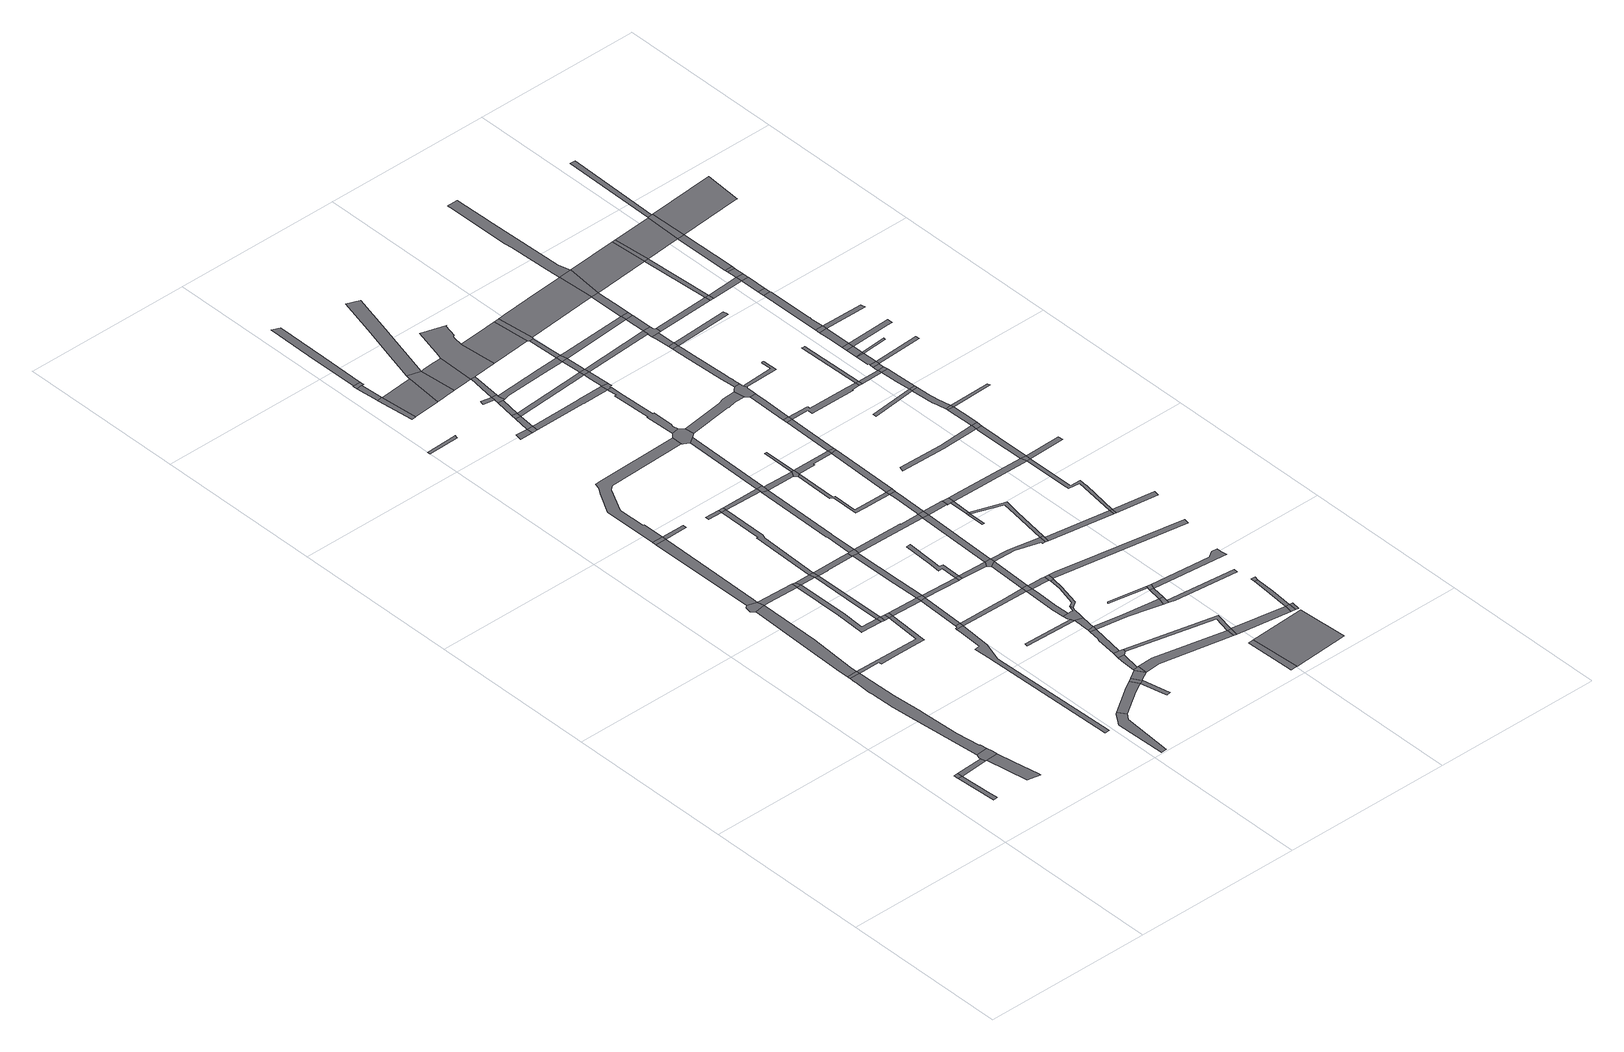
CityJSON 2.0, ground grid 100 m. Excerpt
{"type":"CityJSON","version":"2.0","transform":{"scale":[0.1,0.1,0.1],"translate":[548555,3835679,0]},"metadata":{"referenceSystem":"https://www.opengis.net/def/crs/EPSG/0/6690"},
"CityObjects":{
"road1":{"type":"Road","attributes":{"RoadStructureAttribute.sectionType":"1"},"geometry":[{"type":"MultiSurface","lod":"1","boundaries":[[[0,1,2,3,4,5]]]}]},
"road2":{"type":"Road","geometry":[{"type":"MultiSurface","lod":"1","boundaries":[[[6,7,0,5]]]}]},
"road3":{"type":"Road","attributes":{"RoadStructureAttribute.sectionType":"1"},"geometry":[{"type":"MultiSurface","lod":"1","boundaries":[[[8,6,5,9]]]}]},
"road4":{"type":"Road","attributes":{"RoadStructureAttribute.sectionType":"1"},"geometry":[{"type":"MultiSurface","lod":"1","boundaries":[[[10,11,12,13,14,15,16]]]}]},
"road5":{"type":"Road","geometry":[{"type":"MultiSurface","lod":"1","boundaries":[[[17,18,19,20,21,8,9,13,12]]]}]},
"road6":{"type":"Road","attributes":{"RoadStructureAttribute.sectionType":"1"},"geometry":[{"type":"MultiSurface","lod":"1","boundaries":[[[22,23,24,25,26,27,28,29,30,19,18,31,32,33,34,35,36,37,38,39,40,41]]]}]},
"road7":{"type":"Road","geometry":[{"type":"MultiSurface","lod":"1","boundaries":[[[42,22,41,43]]]}]},
"road8":{"type":"Road","attributes":{"RoadStructureAttribute.sectionType":"1"},"geometry":[{"type":"MultiSurface","lod":"1","boundaries":[[[44,45,46,47,48,49,50,51,42,43]]]}]},
"road9":{"type":"Road","geometry":[{"type":"MultiSurface","lod":"1","boundaries":[[[52,53,54,55,49,48,56]]]}]},
"road10":{"type":"Road","attributes":{"RoadStructureAttribute.sectionType":"1"},"geometry":[{"type":"MultiSurface","lod":"1","boundaries":[[[57,58,43,41,59,60,61,62,63,64,65,66]]]}]},
"road11":{"type":"Road","attributes":{"RoadStructureAttribute.sectionType":"1"},"geometry":[{"type":"MultiSurface","lod":"1","boundaries":[[[67,68,69,52,56,70,71,72,73,74]]]}]},
"road12":{"type":"Road","geometry":[{"type":"MultiSurface","lod":"1","boundaries":[[[75,76,77,78,79,80,81,82]]]}]},
"road13":{"type":"Road","attributes":{"RoadStructureAttribute.sectionType":"1"},"geometry":[{"type":"MultiSurface","lod":"1","boundaries":[[[83,56,48,84,85,86]]]}]},
"road14":{"type":"Road","attributes":{"RoadStructureAttribute.sectionType":"1"},"geometry":[{"type":"MultiSurface","lod":"1","boundaries":[[[87,88,89,90,91,92,93,94,95,96,97]]]}]},
"road15":{"type":"Road","geometry":[{"type":"MultiSurface","lod":"1","boundaries":[[[98,67,74,99]]]}]},
"road16":{"type":"Road","attributes":{"RoadStructureAttribute.sectionType":"1"},"geometry":[{"type":"MultiSurface","lod":"1","boundaries":[[[85,100,101,102,103,104,105,106,107,108]]]}]},
"road17":{"type":"Road","geometry":[{"type":"MultiSurface","lod":"1","boundaries":[[[105,104,109,110]]]}]},
"road18":{"type":"Road","attributes":{"RoadStructureAttribute.sectionType":"1"},"geometry":[{"type":"MultiSurface","lod":"1","boundaries":[[[110,109,57,111]]]}]},
"road19":{"type":"Road","geometry":[{"type":"MultiSurface","lod":"1","boundaries":[[[112,86,85,108,113]]]}]},
"road20":{"type":"Road","geometry":[{"type":"MultiSurface","lod":"1","boundaries":[[[111,57,66,114]]]}]},
"road21":{"type":"Road","attributes":{"RoadStructureAttribute.sectionType":"1"},"geometry":[{"type":"MultiSurface","lod":"1","boundaries":[[[115,116,105,110,117,118]]]}]},
"road22":{"type":"Road","geometry":[{"type":"MultiSurface","lod":"1","boundaries":[[[119,120,121,99,74]]]}]},
"road23":{"type":"Road","attributes":{"RoadStructureAttribute.sectionType":"1"},"geometry":[{"type":"MultiSurface","lod":"1","boundaries":[[[122,113,108,123]]]}]},
"road24":{"type":"Road","geometry":[{"type":"MultiSurface","lod":"1","boundaries":[[[124,125,126,127,128,129]]]}]},
"road25":{"type":"Road","attributes":{"RoadStructureAttribute.sectionType":"1"},"geometry":[{"type":"MultiSurface","lod":"1","boundaries":[[[130,131,132,75,82,133,134,135]]]}]},
"road26":{"type":"Road","geometry":[{"type":"MultiSurface","lod":"1","boundaries":[[[122,123,115,118,136]]]}]},
"road27":{"type":"Road","attributes":{"RoadStructureAttribute.sectionType":"1"},"geometry":[{"type":"MultiSurface","lod":"1","boundaries":[[[114,66,137,138]]]}]},
"road28":{"type":"Road","geometry":[{"type":"MultiSurface","lod":"1","boundaries":[[[139,140,141,142,87,97,143]]]}]},
"road29":{"type":"Road","attributes":{"RoadStructureAttribute.sectionType":"1"},"geometry":[{"type":"MultiSurface","lod":"1","boundaries":[[[144,137,139,143]]]}]},
"road30":{"type":"Road","geometry":[{"type":"MultiSurface","lod":"1","boundaries":[[[145,146,147,148,149,150]]]}]},
"road31":{"type":"Road","geometry":[{"type":"MultiSurface","lod":"1","boundaries":[[[151,130,135,152,153]]]}]},
"road32":{"type":"Road","attributes":{"RoadStructureAttribute.sectionType":"1"},"geometry":[{"type":"MultiSurface","lod":"1","boundaries":[[[154,152,135,155,156,157]]]}]},
"road33":{"type":"Road","attributes":{"RoadStructureAttribute.sectionType":"1"},"geometry":[{"type":"MultiSurface","lod":"1","boundaries":[[[158,159,160,161,162,163,122,136]]]}]},
"road34":{"type":"Road","geometry":[{"type":"MultiSurface","lod":"1","boundaries":[[[138,137,144,164]]]}]},
"road35":{"type":"Road","attributes":{"RoadStructureAttribute.sectionType":"1"},"geometry":[{"type":"MultiSurface","lod":"1","boundaries":[[[165,166,136,118,167,168,169,170,171]]]}]},
"road36":{"type":"Road","attributes":{"RoadStructureAttribute.sectionType":"1"},"geometry":[{"type":"MultiSurface","lod":"1","boundaries":[[[172,173,147,146,145]]]}]},
"road37":{"type":"Road","attributes":{"RoadStructureAttribute.sectionType":"1"},"geometry":[{"type":"MultiSurface","lod":"1","boundaries":[[[174,151,153,175]]]}]},
"road38":{"type":"Road","geometry":[{"type":"MultiSurface","lod":"1","boundaries":[[[176,177,178,173,172,179,180,181]]]}]},
"road39":{"type":"Road","geometry":[{"type":"MultiSurface","lod":"1","boundaries":[[[182,183,184,185,161,186]]]}]},
"road40":{"type":"Road","geometry":[{"type":"MultiSurface","lod":"1","boundaries":[[[187,188,189,174,175]]]}]},
"road41":{"type":"Road","attributes":{"RoadStructureAttribute.sectionType":"1"},"geometry":[{"type":"MultiSurface","lod":"1","boundaries":[[[190,191,138,164,192,193]]]}]},
"road42":{"type":"Road","attributes":{"function":"3","RoadStructureAttribute.sectionType":"1"},"geometry":[{"type":"MultiSurface","lod":"1","boundaries":[[[194,195,145,150,196,197]]]}]},
"road43":{"type":"Road","attributes":{"RoadStructureAttribute.sectionType":"1"},"geometry":[{"type":"MultiSurface","lod":"1","boundaries":[[[198,199,200,201,202,203,204,205,98,99,206,207,208,209,210,211,212,213]]]}]},
"road44":{"type":"Road","attributes":{"RoadStructureAttribute.sectionType":"1"},"geometry":[{"type":"MultiSurface","lod":"1","boundaries":[[[214,215,189,188,216]]]}]},
"road45":{"type":"Road","attributes":{"RoadStructureAttribute.sectionType":"1"},"geometry":[{"type":"MultiSurface","lod":"1","boundaries":[[[217,218,219,220,221]]]}]},
"road46":{"type":"Road","geometry":[{"type":"MultiSurface","lod":"1","boundaries":[[[186,161,160,222]]]}]},
"road47":{"type":"Road","attributes":{"RoadStructureAttribute.sectionType":"1"},"geometry":[{"type":"MultiSurface","lod":"1","boundaries":[[[223,224,225,143,97,226,227]]]}]},
"road48":{"type":"Road","geometry":[{"type":"MultiSurface","lod":"1","boundaries":[[[228,229,230,231,232,233]]]}]},
"road49":{"type":"Road","attributes":{"RoadStructureAttribute.sectionType":"1"},"geometry":[{"type":"MultiSurface","lod":"1","boundaries":[[[164,144,234,235]]]}]},
"road50":{"type":"Road","geometry":[{"type":"MultiSurface","lod":"1","boundaries":[[[236,214,216,237,238,239]]]}]},
"road51":{"type":"Road","attributes":{"RoadStructureAttribute.sectionType":"1"},"geometry":[{"type":"MultiSurface","lod":"1","boundaries":[[[240,241,242,176,181,243,244,245]]]}]},
"road52":{"type":"Road","geometry":[{"type":"MultiSurface","lod":"1","boundaries":[[[246,247,171,170,190,193,248]]]}]},
"road53":{"type":"Road","attributes":{"RoadStructureAttribute.sectionType":"1"},"geometry":[{"type":"MultiSurface","lod":"1","boundaries":[[[249,250,251,236,239,252,253]]]}]},
"road54":{"type":"Road","geometry":[{"type":"MultiSurface","lod":"1","boundaries":[[[233,232,254,255]]]}]},
"road55":{"type":"Road","attributes":{"RoadStructureAttribute.sectionType":"1"},"geometry":[{"type":"MultiSurface","lod":"1","boundaries":[[[256,233,255,257]]]}]},
"road56":{"type":"Road","geometry":[{"type":"MultiSurface","lod":"1","boundaries":[[[258,259,194,197,260,261,262,263,264]]]}]},
"road57":{"type":"Road","geometry":[{"type":"MultiSurface","lod":"1","boundaries":[[[265,266,249,253]]]}]},
"road58":{"type":"Road","attributes":{"RoadStructureAttribute.sectionType":"1"},"geometry":[{"type":"MultiSurface","lod":"1","boundaries":[[[222,160,267,268]]]}]},
"road59":{"type":"Road","geometry":[{"type":"MultiSurface","lod":"1","boundaries":[[[269,256,257,270]]]}]},
"road60":{"type":"Road","geometry":[{"type":"MultiSurface","lod":"1","boundaries":[[[271,235,234,272]]]}]},
"road61":{"type":"Road","attributes":{"RoadStructureAttribute.sectionType":"1"},"geometry":[{"type":"MultiSurface","lod":"1","boundaries":[[[273,274,275,276,266,265,277,278,279]]]}]},
"road62":{"type":"Road","attributes":{"RoadStructureAttribute.sectionType":"1"},"geometry":[{"type":"MultiSurface","lod":"1","boundaries":[[[280,281,282,247,246,283,284,285]]]}]},
"road63":{"type":"Road","geometry":[{"type":"MultiSurface","lod":"1","boundaries":[[[286,287,288,289,290]]]}]},
"road64":{"type":"Road","attributes":{"RoadStructureAttribute.sectionType":"1"},"geometry":[{"type":"MultiSurface","lod":"1","boundaries":[[[291,269,270,292]]]}]},
"road65":{"type":"Road","geometry":[{"type":"MultiSurface","lod":"1","boundaries":[[[293,294,295,296,297,298,299,221,220,273,279,300,301,302,303]]]}]},
"road66":{"type":"Road","attributes":{"RoadStructureAttribute.sectionType":"1"},"geometry":[{"type":"MultiSurface","lod":"1","boundaries":[[[304,305,306,307,308,309,310,311,235,271]]]}]},
"road67":{"type":"Road","attributes":{"RoadStructureAttribute.sectionType":"1"},"geometry":[{"type":"MultiSurface","lod":"1","boundaries":[[[312,313,314,297,296,315,316,317,318]]]}]},
"road68":{"type":"Road","geometry":[{"type":"MultiSurface","lod":"1","boundaries":[[[290,289,291,292,319,320,321,322]]]}]},
"road69":{"type":"Road","attributes":{"RoadStructureAttribute.sectionType":"1"},"geometry":[{"type":"MultiSurface","lod":"1","boundaries":[[[323,324,187,175,325,326,327,328]]]}]},
"road70":{"type":"Road","attributes":{"RoadStructureAttribute.sectionType":"1"},"geometry":[{"type":"MultiSurface","lod":"1","boundaries":[[[271,272,329,330]]]}]},
"road71":{"type":"Road","geometry":[{"type":"MultiSurface","lod":"1","boundaries":[[[331,332,333,334,264,263,335,336,337,338]]]}]},
"road72":{"type":"Road","geometry":[{"type":"MultiSurface","lod":"1","boundaries":[[[339,227,226,312,318,340]]]}]},
"road73":{"type":"Road","attributes":{"RoadStructureAttribute.sectionType":"1"},"geometry":[{"type":"MultiSurface","lod":"1","boundaries":[[[341,290,322,342]]]}]},
"road74":{"type":"Road","geometry":[{"type":"MultiSurface","lod":"1","boundaries":[[[268,267,280,285,343,344]]]}]},
"road75":{"type":"Road","attributes":{"RoadStructureAttribute.sectionType":"1"},"geometry":[{"type":"MultiSurface","lod":"1","boundaries":[[[345,346,347,246,248,348,349,350]]]}]},
"road76":{"type":"Road","attributes":{"RoadStructureAttribute.sectionType":"1"},"geometry":[{"type":"MultiSurface","lod":"1","boundaries":[[[351,238,237,352,328,353]]]}]},
"road77":{"type":"Road","attributes":{"RoadStructureAttribute.sectionType":"1"},"geometry":[{"type":"MultiSurface","lod":"1","boundaries":[[[354,355,227,339]]]}]},
"road78":{"type":"Road","attributes":{"RoadStructureAttribute.sectionType":"1"},"geometry":[{"type":"MultiSurface","lod":"1","boundaries":[[[356,357,358,293,303,359,360,361]]]}]},
"road79":{"type":"Road","attributes":{"RoadStructureAttribute.sectionType":"1"},"geometry":[{"type":"MultiSurface","lod":"1","boundaries":[[[362,340,318,363,364]]]}]},
"road80":{"type":"Road","attributes":{"RoadStructureAttribute.sectionType":"1"},"geometry":[{"type":"MultiSurface","lod":"1","boundaries":[[[365,366,367,368,265,253,369,370,371,372,373]]]}]},
"road81":{"type":"Road","geometry":[{"type":"MultiSurface","lod":"1","boundaries":[[[330,329,355,354,374]]]}]},
"road82":{"type":"Road","attributes":{"RoadStructureAttribute.sectionType":"1"},"geometry":[{"type":"MultiSurface","lod":"1","boundaries":[[[375,376,377,378,255,254,379,380,381,382]]]}]},
"road83":{"type":"Road","attributes":{"RoadStructureAttribute.sectionType":"1"},"geometry":[{"type":"MultiSurface","lod":"1","boundaries":[[[383,384,385,258,264,386,387]]]}]},
"road84":{"type":"Road","attributes":{"RoadStructureAttribute.sectionType":"1"},"geometry":[{"type":"MultiSurface","lod":"1","boundaries":[[[388,389,390,391,268,344]]]}]},
"road85":{"type":"Road","attributes":{"RoadStructureAttribute.sectionType":"1"},"geometry":[{"type":"MultiSurface","lod":"1","boundaries":[[[343,285,392,393]]]}]},
"road86":{"type":"Road","attributes":{"RoadStructureAttribute.sectionType":"1"},"geometry":[{"type":"MultiSurface","lod":"1","boundaries":[[[394,270,257,395]]]}]},
"road87":{"type":"Road","geometry":[{"type":"MultiSurface","lod":"1","boundaries":[[[364,363,356,361,396,397]]]}]},
"road88":{"type":"Road","attributes":{"RoadStructureAttribute.sectionType":"1"},"geometry":[{"type":"MultiSurface","lod":"1","boundaries":[[[349,398,330,374,399,400]]]}]},
"road89":{"type":"Road","geometry":[{"type":"MultiSurface","lod":"1","boundaries":[[[401,402,403,404,405]]]}]},
"road90":{"type":"Road","geometry":[{"type":"MultiSurface","lod":"1","boundaries":[[[406,407,408,409,198,213,410,391,390,411,412,413]]]}]},
"road91":{"type":"Road","attributes":{"RoadStructureAttribute.sectionType":"1"},"geometry":[{"type":"MultiSurface","lod":"1","boundaries":[[[414,415,416,417,321,320,418,419,420]]]}]},
"road92":{"type":"Road","geometry":[{"type":"MultiSurface","lod":"1","boundaries":[[[421,422,423,424,331,338,341,342,425,426,427,428,429,430,431,432]]]}]},
"road93":{"type":"Road","geometry":[{"type":"MultiSurface","lod":"1","boundaries":[[[433,393,392,434,435]]]}]},
"road94":{"type":"Road","geometry":[{"type":"MultiSurface","lod":"1","boundaries":[[[436,437,438,439,440,441]]]}]},
"road95":{"type":"Road","geometry":[{"type":"MultiSurface","lod":"1","boundaries":[[[328,327,442,353]]]}]},
"road96":{"type":"Road","attributes":{"RoadStructureAttribute.sectionType":"1"},"geometry":[{"type":"MultiSurface","lod":"1","boundaries":[[[443,374,354,444,445,446,447,448]]]}]},
"road97":{"type":"Road","geometry":[{"type":"MultiSurface","lod":"1","boundaries":[[[449,450,451,393,433]]]}]},
"road98":{"type":"Road","geometry":[{"type":"MultiSurface","lod":"1","boundaries":[[[452,350,349,400]]]}]},
"road99":{"type":"Road","attributes":{"RoadStructureAttribute.sectionType":"1"},"geometry":[{"type":"MultiSurface","lod":"1","boundaries":[[[453,454,455,435,434,456,457,458,459,460,461,462,463]]]}]},
"road100":{"type":"Road","attributes":{"RoadStructureAttribute.sectionType":"1"},"geometry":[{"type":"MultiSurface","lod":"1","boundaries":[[[464,465,466,467,468,469,470,382,471,472,473,474,475,408,407]]]}]},
"road101":{"type":"Road","geometry":[{"type":"MultiSurface","lod":"1","boundaries":[[[373,372,476,477,478]]]}]},
"road102":{"type":"Road","attributes":{"RoadStructureAttribute.sectionType":"1"},"geometry":[{"type":"MultiSurface","lod":"1","boundaries":[[[462,479,480,350,452,481,482,483]]]}]},
"road103":{"type":"Road","attributes":{"RoadStructureAttribute.sectionType":"1"},"geometry":[{"type":"MultiSurface","lod":"1","boundaries":[[[484,373,478,485]]]}]},
"road104":{"type":"Road","geometry":[{"type":"MultiSurface","lod":"1","boundaries":[[[463,462,483,486]]]}]},
"road105":{"type":"Road","geometry":[{"type":"MultiSurface","lod":"1","boundaries":[[[441,440,484,485,487]]]}]},
"road106":{"type":"Road","attributes":{"RoadStructureAttribute.sectionType":"1"},"geometry":[{"type":"MultiSurface","lod":"1","boundaries":[[[452,400,488,489]]]}]},
"road107":{"type":"Road","geometry":[{"type":"MultiSurface","lod":"1","boundaries":[[[490,375,382,470,491,492,493,494,495]]]}]},
"road108":{"type":"Road","attributes":{"RoadStructureAttribute.sectionType":"1"},"geometry":[{"type":"MultiSurface","lod":"1","boundaries":[[[433,435,496,497,498,499]]]}]},
"road109":{"type":"Road","attributes":{"function":"3","RoadStructureAttribute.sectionType":"1"},"geometry":[{"type":"MultiSurface","lod":"1","boundaries":[[[500,501,502,427,426,503,504]]]}]},
"road110":{"type":"Road","attributes":{"RoadStructureAttribute.sectionType":"1"},"geometry":[{"type":"MultiSurface","lod":"1","boundaries":[[[505,395,506,507,490,495]]]}]},
"road111":{"type":"Road","geometry":[{"type":"MultiSurface","lod":"1","boundaries":[[[508,509,510,511]]]}]},
"road112":{"type":"Road","attributes":{"RoadStructureAttribute.sectionType":"1"},"geometry":[{"type":"MultiSurface","lod":"1","boundaries":[[[512,401,405,513]]]}]},
"road113":{"type":"Road","geometry":[{"type":"MultiSurface","lod":"1","boundaries":[[[514,394,395,505]]]}]},
"road114":{"type":"Road","geometry":[{"type":"MultiSurface","lod":"1","boundaries":[[[515,508,511,516]]]}]},
"road115":{"type":"Road","attributes":{"RoadStructureAttribute.sectionType":"1"},"geometry":[{"type":"MultiSurface","lod":"1","boundaries":[[[517,518,353,442,519,520,521]]]}]},
"road116":{"type":"Road","geometry":[{"type":"MultiSurface","lod":"1","boundaries":[[[448,447,522,523,524]]]}]},
"road117":{"type":"Road","attributes":{"RoadStructureAttribute.sectionType":"1"},"geometry":[{"type":"MultiSurface","lod":"1","boundaries":[[[525,526,527,528,529,530,394,514]]]}]},
"road118":{"type":"Road","attributes":{"RoadStructureAttribute.sectionType":"1"},"geometry":[{"type":"MultiSurface","lod":"1","boundaries":[[[531,498,532,533,463,486]]]}]},
"road119":{"type":"Road","attributes":{"RoadStructureAttribute.sectionType":"1"},"geometry":[{"type":"MultiSurface","lod":"1","boundaries":[[[534,515,516,535]]]}]},
"road120":{"type":"Road","geometry":[{"type":"MultiSurface","lod":"1","boundaries":[[[536,537,489,488,538,534,535,539]]]}]},
"road121":{"type":"Road","geometry":[{"type":"MultiSurface","lod":"1","boundaries":[[[540,414,420,528,527]]]}]},
"road122":{"type":"Road","attributes":{"RoadStructureAttribute.sectionType":"1"},"geometry":[{"type":"MultiSurface","lod":"1","boundaries":[[[541,542,516,511,543,544,448,524]]]}]},
"road123":{"type":"Road","attributes":{"RoadStructureAttribute.sectionType":"1"},"geometry":[{"type":"MultiSurface","lod":"1","boundaries":[[[545,546,547,413,412,548,549,550,551]]]}]},
"road124":{"type":"Road","attributes":{"RoadStructureAttribute.sectionType":"1"},"geometry":[{"type":"MultiSurface","lod":"1","boundaries":[[[552,553,554,414,540]]]}]},
"road125":{"type":"Road","geometry":[{"type":"MultiSurface","lod":"1","boundaries":[[[499,498,531,555]]]}]},
"road126":{"type":"Road","attributes":{"RoadStructureAttribute.sectionType":"1"},"geometry":[{"type":"MultiSurface","lod":"1","boundaries":[[[556,557,558,559,560,477,476]]]}]},
"road127":{"type":"Road","geometry":[{"type":"MultiSurface","lod":"1","boundaries":[[[561,500,504,562,554,553,563]]]}]},
"road128":{"type":"Road","attributes":{"RoadStructureAttribute.sectionType":"1"},"geometry":[{"type":"MultiSurface","lod":"1","boundaries":[[[564,565,499,555,566]]]}]},
"road129":{"type":"Road","attributes":{"RoadStructureAttribute.sectionType":"1"},"geometry":[{"type":"MultiSurface","lod":"1","boundaries":[[[567,568,569,397,396,570,571]]]}]},
"road130":{"type":"Road","geometry":[{"type":"MultiSurface","lod":"1","boundaries":[[[521,520,519,572,573]]]}]},
"road131":{"type":"Road","attributes":{"RoadStructureAttribute.sectionType":"1"},"geometry":[{"type":"MultiSurface","lod":"1","boundaries":[[[574,575,576,487,485,577,578,579,580,581]]]}]},
"road132":{"type":"Road","geometry":[{"type":"MultiSurface","lod":"1","boundaries":[[[582,564,566,583]]]}]},
"road133":{"type":"Road","attributes":{"RoadStructureAttribute.sectionType":"1"},"geometry":[{"type":"MultiSurface","lod":"1","boundaries":[[[584,585,573,572,586,587]]]}]},
"road134":{"type":"Road","attributes":{"RoadStructureAttribute.sectionType":"1"},"geometry":[{"type":"MultiSurface","lod":"1","boundaries":[[[523,522,588,589]]]}]},
"road135":{"type":"Road","attributes":{"RoadStructureAttribute.sectionType":"1"},"geometry":[{"type":"MultiSurface","lod":"1","boundaries":[[[590,514,505,591]]]}]},
"road136":{"type":"Road","attributes":{"RoadStructureAttribute.sectionType":"1"},"geometry":[{"type":"MultiSurface","lod":"1","boundaries":[[[592,593,521,573,594,595]]]}]},
"road137":{"type":"Road","attributes":{"RoadStructureAttribute.sectionType":"1"},"geometry":[{"type":"MultiSurface","lod":"1","boundaries":[[[596,582,583,597,598,599]]]}]},
"road138":{"type":"Road","attributes":{"RoadStructureAttribute.sectionType":"1"},"geometry":[{"type":"MultiSurface","lod":"1","boundaries":[[[600,601,540,527,602,603,604]]]}]},
"road139":{"type":"Road","geometry":[{"type":"MultiSurface","lod":"1","boundaries":[[[605,606,607,608,609,610,611,545,551,612,596,599,613,614,615,616]]]}]},
"road140":{"type":"Road","geometry":[{"type":"MultiSurface","lod":"1","boundaries":[[[617,592,595,618]]]}]},
"road141":{"type":"Road","attributes":{"RoadStructureAttribute.sectionType":"1"},"geometry":[{"type":"MultiSurface","lod":"1","boundaries":[[[619,539,535,620,621,622]]]}]},
"road142":{"type":"Road","attributes":{"function":"3","RoadStructureAttribute.sectionType":"1"},"geometry":[{"type":"MultiSurface","lod":"1","boundaries":[[[623,624,625,626,561,563,627,628]]]}]},
"road143":{"type":"Road","attributes":{"RoadStructureAttribute.sectionType":"1"},"geometry":[{"type":"MultiSurface","lod":"1","boundaries":[[[629,630,631,632,633,634,635,636,637,638,639,640,641,642,643,644,645,646,609,608]]]}]},
"road144":{"type":"Road","attributes":{"RoadStructureAttribute.sectionType":"1"},"geometry":[{"type":"MultiSurface","lod":"1","boundaries":[[[647,648,649,650,651,652]]]}]},
"road145":{"type":"Road","geometry":[{"type":"MultiSurface","lod":"1","boundaries":[[[589,588,653,654]]]}]},
"road146":{"type":"Road","geometry":[{"type":"MultiSurface","lod":"1","boundaries":[[[655,656,640,639]]]}]},
"road147":{"type":"Road","attributes":{"RoadStructureAttribute.sectionType":"1"},"geometry":[{"type":"MultiSurface","lod":"1","boundaries":[[[657,658,659,660,661,583,566,662,663,664,665,666,667]]]}]},
"road148":{"type":"Road","attributes":{"RoadStructureAttribute.sectionType":"1"},"geometry":[{"type":"MultiSurface","lod":"1","boundaries":[[[668,669,670,671,672,673,616,615]]]}]},
"road149":{"type":"Road","attributes":{"RoadStructureAttribute.sectionType":"1"},"geometry":[{"type":"MultiSurface","lod":"1","boundaries":[[[674,675,676,677,678,679,656,655]]]}]},
"road150":{"type":"Road","geometry":[{"type":"MultiSurface","lod":"1","boundaries":[[[680,681,682,683,590,591,684,678,677,685,686]]]}]},
"road151":{"type":"Road","attributes":{"RoadStructureAttribute.sectionType":"1"},"geometry":[{"type":"MultiSurface","lod":"1","boundaries":[[[687,604,688,689,690,691,590,683]]]}]},
"road152":{"type":"Road","attributes":{"RoadStructureAttribute.sectionType":"1"},"geometry":[{"type":"MultiSurface","lod":"1","boundaries":[[[692,693,694,695,696,697,698,621,699,700,701,589,654]]]}]},
"road153":{"type":"Road","geometry":[{"type":"MultiSurface","lod":"1","boundaries":[[[702,600,604,687]]]}]},
"road154":{"type":"Road","attributes":{"RoadStructureAttribute.sectionType":"1"},"geometry":[{"type":"MultiSurface","lod":"1","boundaries":[[[654,653,703,704]]]}]},
"road155":{"type":"Road","geometry":[{"type":"MultiSurface","lod":"1","boundaries":[[[622,621,698,705]]]}]},
"road156":{"type":"Road","attributes":{"RoadStructureAttribute.sectionType":"1"},"geometry":[{"type":"MultiSurface","lod":"1","boundaries":[[[706,707,628,708,709,600,702]]]}]},
"road157":{"type":"Road","attributes":{"RoadStructureAttribute.sectionType":"1"},"geometry":[{"type":"MultiSurface","lod":"1","boundaries":[[[710,711,712,713]]]}]},
"road158":{"type":"Road","attributes":{"RoadStructureAttribute.sectionType":"1"},"geometry":[{"type":"MultiSurface","lod":"1","boundaries":[[[652,714,715,622,705,716,717]]]}]},
"road159":{"type":"Road","attributes":{"RoadStructureAttribute.sectionType":"1"},"geometry":[{"type":"MultiSurface","lod":"1","boundaries":[[[718,719,720,655,639]]]}]},
"road160":{"type":"Road","geometry":[{"type":"MultiSurface","lod":"1","boundaries":[[[721,623,628,707,722]]]}]},
"road161":{"type":"Road","geometry":[{"type":"MultiSurface","lod":"1","boundaries":[[[723,667,666,724]]]}]},
"road162":{"type":"Road","geometry":[{"type":"MultiSurface","lod":"1","boundaries":[[[647,652,717,725]]]}]},
"road163":{"type":"Road","attributes":{"RoadStructureAttribute.sectionType":"1"},"geometry":[{"type":"MultiSurface","lod":"1","boundaries":[[[726,686,685,727]]]}]},
"road164":{"type":"Road","attributes":{"RoadStructureAttribute.sectionType":"1"},"geometry":[{"type":"MultiSurface","lod":"1","boundaries":[[[728,705,698,729]]]}]},
"road165":{"type":"Road","attributes":{"RoadStructureAttribute.sectionType":"1"},"geometry":[{"type":"MultiSurface","lod":"1","boundaries":[[[730,647,725,731,732]]]}]},
"road166":{"type":"Road","attributes":{"RoadStructureAttribute.sectionType":"1"},"geometry":[{"type":"MultiSurface","lod":"1","boundaries":[[[733,734,735,667,723]]]}]},
"road167":{"type":"Road","geometry":[{"type":"MultiSurface","lod":"1","boundaries":[[[736,737,730,732]]]}]},
"road168":{"type":"Road","attributes":{"RoadStructureAttribute.sectionType":"1"},"geometry":[{"type":"MultiSurface","lod":"1","boundaries":[[[738,723,724,739]]]}]},
"road169":{"type":"Road","attributes":{"RoadStructureAttribute.sectionType":"1"},"geometry":[{"type":"MultiSurface","lod":"1","boundaries":[[[740,741,742,743,744,713,745,746,737,736]]]}]},
"road170":{"type":"Road","geometry":[{"type":"MultiSurface","lod":"1","boundaries":[[[747,710,713,744]]]}]},
"road171":{"type":"Road","attributes":{"RoadStructureAttribute.sectionType":"1"},"geometry":[{"type":"MultiSurface","lod":"1","boundaries":[[[748,749,750,751,752,753,754,755,756,757,758,623,721]]]}]},
"road172":{"type":"Road","attributes":{"RoadStructureAttribute.sectionType":"1"},"geometry":[{"type":"MultiSurface","lod":"1","boundaries":[[[759,760,739,761,762,710,747]]]}]},
"road173":{"type":"Road","attributes":{"RoadStructureAttribute.sectionType":"1"},"geometry":[{"type":"MultiSurface","lod":"1","boundaries":[[[763,764,739,760]]]}]},
"road174":{"type":"Road","attributes":{"function":"3","RoadStructureAttribute.sectionType":"1"},"geometry":[{"type":"MultiSurface","lod":"1","boundaries":[[[765,721,722,766,767,768]]]}]},
"road175":{"type":"Road","attributes":{"RoadStructureAttribute.sectionType":"1"},"geometry":[{"type":"MultiSurface","lod":"1","boundaries":[[[769,770,771,772,773,764,763]]]}]},
"road176":{"type":"Road","geometry":[{"type":"MultiSurface","lod":"1","boundaries":[[[774,771,770,775,776]]]}]},
"road177":{"type":"Road","attributes":{"RoadStructureAttribute.sectionType":"1"},"geometry":[{"type":"MultiSurface","lod":"1","boundaries":[[[777,778,779,780,774,776,781,782,783]]]}]},
"road178":{"type":"Road","geometry":[{"type":"MultiSurface","lod":"1","boundaries":[[[784,777,783]]]}]},
"road179":{"type":"Road","attributes":{"RoadStructureAttribute.sectionType":"1"},"geometry":[{"type":"MultiSurface","lod":"1","boundaries":[[[785,736,732,786]]]}]},
"road180":{"type":"Road","geometry":[{"type":"MultiSurface","lod":"1","boundaries":[[[787,726,727,788]]]}]},
"road181":{"type":"Road","attributes":{"RoadStructureAttribute.sectionType":"1"},"geometry":[{"type":"MultiSurface","lod":"1","boundaries":[[[789,790,791,777,784]]]}]},
"road182":{"type":"Road","geometry":[{"type":"MultiSurface","lod":"1","boundaries":[[[792,793,791,790]]]}]},
"road183":{"type":"Road","attributes":{"RoadStructureAttribute.sectionType":"1"},"geometry":[{"type":"MultiSurface","lod":"1","boundaries":[[[794,795,796,797,798,799,793,792]]]}]},
"road184":{"type":"Road","attributes":{"RoadStructureAttribute.sectionType":"1"},"geometry":[{"type":"MultiSurface","lod":"1","boundaries":[[[800,768,726,787]]]}]},
"road185":{"type":"Road","geometry":[{"type":"MultiSurface","lod":"1","boundaries":[[[801,798,797,802]]]}]},
"road186":{"type":"Road","geometry":[{"type":"MultiSurface","lod":"1","boundaries":[[[803,804,805,784,783]]]}]},
"road187":{"type":"Road","attributes":{"RoadStructureAttribute.sectionType":"1"},"geometry":[{"type":"MultiSurface","lod":"1","boundaries":[[[806,787,788,807]]]}]},
"road188":{"type":"Road","attributes":{"RoadStructureAttribute.sectionType":"1"},"geometry":[{"type":"MultiSurface","lod":"1","boundaries":[[[808,776,775,809]]]}]},
"road189":{"type":"Road","attributes":{"RoadStructureAttribute.sectionType":"1"},"geometry":[{"type":"MultiSurface","lod":"1","boundaries":[[[810,811,812,813,814,815,816,817,818,819,820,821,822,823,824,825,826,827,801,802]]]}]},
"road190":{"type":"Road","geometry":[{"type":"MultiSurface","lod":"1","boundaries":[[[828,765,768,800,829]]]}]},
"road191":{"type":"Road","attributes":{"RoadStructureAttribute.sectionType":"1"},"geometry":[{"type":"MultiSurface","lod":"1","boundaries":[[[830,792,790,831,832]]]}]},
"road192":{"type":"Road","geometry":[{"type":"MultiSurface","lod":"1","boundaries":[[[833,834,820,819]]]}]},
"road193":{"type":"Road","attributes":{"RoadStructureAttribute.sectionType":"1"},"geometry":[{"type":"MultiSurface","lod":"1","boundaries":[[[807,835,834,833,836,837]]]}]},
"road194":{"type":"Road","attributes":{"RoadStructureAttribute.sectionType":"1"},"geometry":[{"type":"MultiSurface","lod":"1","boundaries":[[[802,797,838,839]]]}]},
"road195":{"type":"Road","geometry":[{"type":"MultiSurface","lod":"1","boundaries":[[[806,807,837,840]]]}]},
"road196":{"type":"Road","attributes":{"RoadStructureAttribute.sectionType":"1"},"geometry":[{"type":"MultiSurface","lod":"1","boundaries":[[[841,842,843,844,806,840,845]]]}]},
"road197":{"type":"Road","attributes":{"function":"3","RoadStructureAttribute.sectionType":"1"},"geometry":[{"type":"MultiSurface","lod":"1","boundaries":[[[846,847,828,829,848,849]]]}]},
"road198":{"type":"Road","geometry":[{"type":"MultiSurface","lod":"1","boundaries":[[[850,843,842,851]]]}]},
"road199":{"type":"Road","attributes":{"RoadStructureAttribute.sectionType":"1"},"geometry":[{"type":"MultiSurface","lod":"1","boundaries":[[[852,853,854,849,850,851]]]}]},
"road200":{"type":"Road","geometry":[{"type":"MultiSurface","lod":"1","boundaries":[[[855,856,857,846,849,854]]]}]},
"road201":{"type":"Road","attributes":{"RoadStructureAttribute.sectionType":"1"},"geometry":[{"type":"MultiSurface","lod":"1","boundaries":[[[858,857,856,859]]]}]},
"road202":{"type":"Road","attributes":{"function":"3","RoadStructureAttribute.sectionType":"1"},"geometry":[{"type":"MultiSurface","lod":"1","boundaries":[[[860,861,855,854,862,863,864]]]}]}
},
"vertices":[
[176,532,0],[188,289,0],[213,290,0],[210,354,0],[207,418,0],[201,532,0],
[199,562,0],[174,561,0],
[360,571,0],[369,543,0],
[491,294,0],[464,452,0],[448,545,0],[376,543,0],[376,541,0],[419,294,0],[493,277,0],
[444,580,0],[440,615,0],[369,607,0],[363,583,0],[362,577,0],
[319,1477,0],[318,1442,0],[318,1441,0],[315,1334,0],[315,1314,0],[320,1163,0],[332,1019,0],[358,736,0],[363,682,0],[435,655,0],[432,655,0],[410,800,0],[401,1026,0],[401,1028,0],[399,1048,0],[386,1234,0],[385,1333,0],[381,1466,0],[381,1473,0],[381,1476,0],
[319,1497,0],[381,1496,0],
[381,1500,0],[379,1548,0],[397,1823,0],[401,2194,0],[401,2195,0],[335,2182,0],[327,1825,0],[320,1550,0],
[336,2252,0],[322,2239,0],[316,2203,0],[318,2201,0],[391,2233,0],
[787,1705,0],[774,1492,0],[509,1477,0],[514,1460,0],[587,1459,0],[753,1458,0],[795,1458,0],[796,1458,0],[797,1459,0],[812,1705,0],
[334,2908,0],[336,2383,0],[337,2264,0],[392,2263,0],[394,2383,0],[397,2538,0],[399,2901,0],[399,2909,0],
[1104,391,0],[1094,384,0],[1057,328,0],[1047,313,0],[1053,9,0],[1086,10,0],[1111,314,0],[1136,350,0],
[397,2233,0],[434,2194,0],[617,2190,0],[618,2225,0],
[971,1412,0],[970,1377,0],[964,1237,0],[961,1237,0],[931,1234,0],[933,1142,0],[953,311,0],[983,312,0],[962,1104,0],[999,1225,0],[1012,1410,0],
[334,2933,0],[399,2933,0],
[617,1886,0],[609,1714,0],[609,1711,0],[613,1711,0],[735,1707,0],[736,1740,0],[639,1744,0],[645,1886,0],[644,2189,0],
[758,1706,0],[759,1740,0],
[788,1738,0],
[635,2224,0],[635,2222,0],
[813,1737,0],
[737,2189,0],[735,1887,0],[757,1887,0],[757,2187,0],
[537,2910,0],[537,2921,0],[537,2932,0],
[729,2224,0],[734,2189,0],
[187,4198,0],[189,4208,0],[192,4219,0],[189,4218,0],[1,4212,0],[2,4192,0],
[1317,533,0],[1257,495,0],[1177,441,0],[1283,450,0],[1340,481,0],[1347,485,0],
[754,2223,0],
[994,1697,0],[994,1730,0],
[985,1436,0],[984,1422,0],[978,1422,0],[972,1422,0],[1014,1435,0],
[1027,1702,0],
[129,4685,0],[118,4684,0],[99,4681,0],[99,4680,0],[122,4457,0],[150,4460,0],
[1338,546,0],[1370,494,0],[1369,497,0],
[1404,339,0],[1381,336,0],[1383,329,0],[1406,331,0],
[765,2587,0],[775,2612,0],[777,2882,0],[747,2882,0],[745,2612,0],[735,2614,0],
[1029,1727,0],
[917,2222,0],[760,2223,0],[763,2187,0],[818,2185,0],[819,2188,0],[984,2188,0],[984,2222,0],
[121,4823,0],[87,4820,0],
[1395,583,0],[1427,529,0],
[88,4847,0],[86,4847,0],[86,4830,0],[124,4823,0],[133,4823,0],[133,4847,0],
[662,2904,0],[661,2893,0],[660,2883,0],[661,2883,0],[747,2903,0],
[1430,590,0],[1423,589,0],[1396,587,0],
[987,2188,0],[992,1890,0],[1025,1890,0],[1022,2187,0],
[329,4702,0],[134,4685,0],[152,4460,0],[309,4475,0],
[968,3480,0],[464,3466,0],[439,3465,0],[436,3454,0],[428,3428,0],[406,3397,0],[333,3261,0],[334,2961,0],[399,2938,0],[398,3066,0],[391,3066,0],[388,3230,0],[465,3379,0],[481,3393,0],[496,3404,0],[967,3417,0],
[1405,709,0],[1401,678,0],[1441,704,0],
[1140,1099,0],[1139,1090,0],[1139,1081,0],[1443,1072,0],[1440,1092,0],
[777,2903,0],
[1330,1434,0],[1314,1434,0],[1249,1434,0],[1428,1406,0],[1428,1434,0],
[416,4018,0],[413,3998,0],[409,3978,0],[417,3978,0],[486,3978,0],[486,4014,0],
[1243,1693,0],[1244,1720,0],
[1411,749,0],[1464,722,0],[1467,740,0],[1445,745,0],
[90,5450,0],[89,5177,0],[89,5120,0],[135,5120,0],[136,5199,0],[137,5430,0],
[1028,2223,0],[994,2223,0],[1025,2187,0],
[1443,954,0],[1433,887,0],[1429,876,0],[1445,750,0],[1478,949,0],
[521,3979,0],[521,4014,0],
[501,4117,0],[533,4112,0],
[337,4730,0],[333,4716,0],[324,4476,0],[353,4479,0],[372,4480,0],[429,4486,0],[413,4710,0],
[1481,975,0],[1445,969,0],
[999,2874,0],[999,2902,0],
[506,4149,0],[537,4144,0],
[1264,1720,0],[1263,1693,0],
[1446,1072,0],[1446,1061,0],[1446,1023,0],[1446,1020,0],[1482,997,0],[1486,1020,0],[1491,1058,0],
[999,2867,0],[995,2389,0],[996,2386,0],[1027,2383,0],[1027,2390,0],[1034,2857,0],
[466,4334,0],[463,4321,0],[461,4309,0],[528,4297,0],[531,4322,0],
[524,4269,0],[554,4265,0],
[1504,1172,0],[1492,1133,0],[1482,1136,0],[1463,1136,0],[1428,1134,0],[1429,1104,0],[1431,1102,0],[1497,1092,0],[1502,1129,0],[1502,1132,0],[1512,1155,0],
[1268,1837,0],[1245,1840,0],[1250,1892,0],[1258,2065,0],[1233,2064,0],[1225,1892,0],[1220,1817,0],[1245,1817,0],
[1428,1402,0],[1424,1220,0],[1423,1212,0],[1458,1212,0],[1459,1219,0],[1463,1359,0],[1464,1399,0],
[559,4266,0],[566,4267,0],[558,4307,0],[560,4318,0],
[1941,508,0],[1528,596,0],[1520,538,0],[1930,458,0],[1943,455,0],[1949,507,0],
[1417,1686,0],[1436,1714,0],
[555,4721,0],[525,4719,0],[491,4716,0],[432,4712,0],[464,4489,0],[496,4492,0],[547,4497,0],[550,4497,0],
[1464,1437,0],[1464,1432,0],
[554,4497,0],[581,4497,0],
[1034,2890,0],[1034,2901,0],
[1332,2215,0],[1332,2218,0],[1237,2220,0],[1224,2185,0],[1448,2180,0],[1449,2214,0],
[1994,625,0],[1972,610,0],[1970,504,0],
[1472,1687,0],[1435,1666,0],
[1574,1385,0],[1563,1310,0],[1534,1190,0],[1549,1180,0],[1583,1318,0],[1593,1383,0],
[1559,1430,0],[1569,1395,0],[1572,1429,0],
[1862,919,0],[1828,924,0],[1788,929,0],[1654,946,0],[1662,919,0],[1788,888,0],[1821,880,0],[1856,872,0],[1869,918,0],
[1472,1712,0],
[987,4021,0],[986,4021,0],[833,4019,0],[831,4019,0],[831,3979,0],[834,3979,0],[985,3979,0],[992,3979,0],
[503,5356,0],[444,5134,0],[395,4952,0],[510,5078,0],[576,5328,0],
[1039,3183,0],[1043,3392,0],[1043,3418,0],[1007,3392,0],
[1200,2854,0],[1220,2887,0],
[985,4176,0],[986,4144,0],
[1594,1393,0],[1597,1427,0],
[1436,1716,0],[1472,1716,0],[1484,2177,0],
[1991,364,0],[1958,362,0],[1968,63,0],[2005,64,0],[2008,64,0],
[1056,3499,0],[1037,3516,0],[993,3508,0],[985,3499,0],[976,3412,0],[1050,3424,0],[1068,3438,0],[1063,3494,0],
[977,4338,0],[971,4338,0],[854,4329,0],[565,4308,0],[601,4275,0],[857,4289,0],[976,4296,0],
[614,4937,0],[569,4774,0],[561,4744,0],[558,4732,0],[581,4499,0],[720,4513,0],[703,4734,0],[714,4796,0],[721,4810,0],[725,4809,0],[746,4895,0],[752,4893,0],
[1235,2889,0],[1218,2839,0],[1235,2849,0],
[1665,1071,0],[1663,1066,0],[1660,1061,0],[1662,1061,0],[1886,1021,0],[1888,1034,0],
[1962,453,0],
[1584,1708,0],[1604,1683,0],[1744,1642,0],[1747,1632,0],[1762,1630,0],[1769,1677,0],
[1233,3084,0],[1226,3084,0],[1218,3084,0],
[1485,2217,0],
[1244,2454,0],[1245,2599,0],[1233,2602,0],[1215,2604,0],[1230,2592,0],[1229,2432,0],[1235,2432,0],[1335,2430,0],[1338,2430,0],[1454,2429,0],[1453,2452,0],
[1031,3551,0],[1035,3564,0],[1035,3689,0],[1029,3688,0],[1019,3921,0],[1019,3938,0],[1017,3980,0],[994,3938,0],[995,3920,0],[984,3920,0],[994,3686,0],[986,3686,0],
[1885,865,0],[1889,884,0],[1894,915,0],
[1454,2394,0],[1450,2229,0],[1485,2227,0],[1489,2394,0],[1489,2428,0],
[1883,1003,0],[1906,999,0],
[1490,2451,0],
[1918,1029,0],
[1608,2176,0],[1609,2214,0],
[991,4021,0],[1016,3991,0],[1026,3992,0],[1028,3992,0],[1027,4006,0],[1026,4016,0],
[1338,2850,0],[1340,2863,0],[1462,2862,0],[1462,2887,0],
[945,4757,0],[885,4751,0],[707,4735,0],[902,4529,0],[961,4535,0],
[1020,4147,0],[988,4097,0],[991,4024,0],
[1629,2046,0],[1628,1945,0],[1642,1944,0],[1641,2046,0],
[2325,384,0],[2343,84,0],
[1019,4177,0],
[1629,2061,0],[1643,2061,0],
[2281,455,0],[1979,503,0],[2282,405,0],[2282,408,0],[2289,454,0],
[1779,1627,0],[1784,1660,0],[1787,1675,0],
[1017,4196,0],[1012,4295,0],[1012,4299,0],[980,4296,0],[980,4288,0],[984,4183,0],
[1497,2866,0],[1455,2477,0],[1453,2456,0],
[1629,2174,0],[1647,2174,0],
[1623,2211,0],[1623,2214,0],[1608,2174,0],[1647,2211,0],
[1005,4340,0],
[1822,1898,0],[1841,1993,0],[1816,1985,0],[1802,1898,0],
[1440,3546,0],[1361,3542,0],[1323,3530,0],[1336,3477,0],[1337,3473,0],[1384,3482,0],[1448,3485,0],
[1004,4345,0],[995,4529,0],[971,4525,0],
[1497,2886,0],
[1920,856,0],[2299,818,0],[2300,818,0],[2302,843,0],[2301,843,0],
[978,4760,0],[964,4532,0],[999,4538,0],
[1467,3192,0],[1462,2893,0],[1502,3192,0],
[1764,1402,0],[1687,1417,0],[1634,1423,0],[2383,1268,0],[2390,1301,0],
[2309,401,0],[2312,452,0],
[2316,1022,0],[2282,1000,0],[2278,997,0],[2326,958,0],[2354,956,0],[2348,991,0],[2351,1020,0],[2318,1023,0],
[1467,3220,0],[1503,3219,0],
[2320,451,0],[2319,451,0],[2326,399,0],[2332,450,0],
[2162,1570,0],[2167,1604,0],
[1437,4208,0],[1438,4173,0],
[2310,704,0],[2302,583,0],[2325,586,0],[2331,703,0],
[1471,3464,0],[1503,3225,0],[1506,3384,0],[1508,3464,0],
[1435,4366,0],[1037,4341,0],[1015,4299,0],[1037,4301,0],[1436,4331,0],
[1503,3561,0],[1503,3563,0],[1503,3566,0],[1502,3576,0],[1467,3574,0],[1462,3569,0],[1453,3560,0],[1455,3478,0],[1508,3483,0],[1509,3524,0],[1510,3534,0],[1505,3553,0],
[2312,730,0],[2338,728,0],
[1726,2211,0],[1726,2172,0],[2131,2167,0],[2121,2203,0],
[1421,4801,0],[1190,4779,0],[1188,4779,0],[1019,4764,0],[1415,4577,0],[1432,4578,0],
[1502,3595,0],[1501,3617,0],[1501,3625,0],[1500,3645,0],[1498,3667,0],[1488,3926,0],[1488,3928,0],[1487,3936,0],[1486,3956,0],[1485,3990,0],[1485,4004,0],[1446,4003,0],[1448,3955,0],[1449,3936,0],[1450,3926,0],[1462,3664,0],[1466,3609,0],[1467,3600,0],
[2121,2560,0],[1903,2546,0],[1635,2551,0],[1626,2523,0],[1898,2518,0],[2121,2525,0],
[2177,1568,0],[2182,1601,0],
[1485,4034,0],[1445,4032,0],
[1874,3197,0],[1626,3201,0],[1626,3212,0],[1626,3216,0],[1623,3216,0],[1607,3193,0],[1607,3163,0],[1879,3161,0],[1879,3168,0],[1929,3169,0],[1929,3196,0],
[1711,3539,0],[1710,3629,0],[1710,3631,0],[1703,3629,0],[1697,3626,0],[1698,3564,0],
[1485,4039,0],[1485,4048,0],[1483,4140,0],[1483,4146,0],[1439,4144,0],[1441,4119,0],
[1491,4183,0],[1485,4186,0],[1485,4192,0],[1485,4209,0],[1438,4171,0],[1498,4147,0],[1497,4179,0],
[1482,4332,0],[1437,4328,0],[1437,4318,0],[1439,4219,0],[1439,4208,0],
[2215,1825,0],[2215,1827,0],[2222,1877,0],[2161,1879,0],[2157,1879,0],[2157,1901,0],[2156,2170,0],[2134,1901,0],[2135,1866,0],[2202,1862,0],
[1481,4367,0],
[2425,1531,0],[2430,1564,0],
[2156,2202,0],
[1481,4409,0],[1478,4580,0],[1432,4520,0],[1435,4374,0],
[2092,2980,0],[1824,2953,0],[1824,2933,0],[2092,2962,0],
[2121,2515,0],[2120,2401,0],[2156,2401,0],[2157,2525,0],
[1833,4022,0],[1832,4039,0],[1830,4055,0],
[1501,4807,0],[1478,4582,0],
[1949,3196,0],[1949,3169,0],
[2157,2560,0],
[1842,4197,0],[1843,4164,0],
[2376,2206,0],[2377,2175,0],
[2119,2731,0],[2158,2607,0],[2157,2729,0],
[1940,3581,0],[1930,3581,0],[1920,3581,0],
[2153,2748,0],[2118,2742,0],
[2077,3195,0],[2080,3170,0],
[2152,2752,0],[2140,2827,0],[2137,2856,0],[2132,2875,0],[2128,2963,0],[2101,2822,0],[2103,2822,0],
[2127,2981,0],
[1500,4810,0],[1480,4880,0],[1468,5339,0],[1468,5362,0],[1463,5594,0],[1399,5593,0],[1400,5575,0],[1402,5360,0],[1403,5185,0],[1409,5136,0],[1417,4889,0],
[2122,3093,0],[2119,3171,0],[2086,3070,0],[2092,2984,0],
[2118,3197,0],[2078,3195,0],
[1804,4835,0],[1809,4611,0],[1814,4612,0],[1817,4612,0],
[2117,3220,0],[2118,3231,0],[2077,3230,0],[2077,3219,0],[2077,3214,0],
[2077,3253,0],[2119,3231,0],[2119,3253,0],
[2072,3345,0],[2073,3276,0],[2073,3264,0],[2077,3264,0],[2119,3262,0],[2120,3277,0],[2118,3343,0],
[2118,3355,0],
[2401,2753,0],[2406,2736,0],
[1867,4200,0],[1868,4165,0],
[2118,3369,0],[2117,3420,0],[2071,3418,0],
[2116,3450,0],[2071,3450,0],
[2116,3454,0],[2116,3455,0],[2116,3606,0],[2116,3613,0],[2069,3610,0],[2070,3530,0],
[1841,4614,0],
[2069,3640,0],[2115,3640,0],
[2272,3354,0],[2272,3361,0],[2272,3367,0],
[2062,4212,0],[2063,4174,0],
[2398,3271,0],[2398,3246,0],
[2113,3710,0],[2113,3720,0],[2113,3733,0],[2112,3741,0],[2110,3931,0],[2110,3948,0],[2110,3949,0],[2110,3974,0],[2109,4012,0],[2109,4015,0],[2065,4014,0],[2066,3973,0],[2066,3956,0],[2066,3944,0],[2067,3928,0],[2068,3734,0],[2069,3713,0],[2069,3702,0],
[1826,4837,0],[1842,4614,0],
[2389,3463,0],[2357,3429,0],[2389,3431,0],
[2108,4055,0],[2065,4054,0],
[2063,4173,0],[2107,4171,0],[2107,4173,0],
[2373,3610,0],[2367,3638,0],
[2107,4210,0],
[2106,4267,0],[2106,4273,0],[2061,4272,0],[2062,4217,0],[2107,4211,0],
[2064,4857,0],[1846,4838,0],[2040,4632,0],[2058,4633,0],
[2061,4290,0],[2106,4290,0],
[2106,4292,0],[2106,4302,0],[2102,4636,0],
[2098,4860,0],[2092,4860,0],[2064,4858,0],
[2073,5434,0],[2105,5433,0],
[2507,4898,0],[2102,4861,0],[2102,4638,0],[2476,4671,0],[2490,4672,0]
]}
